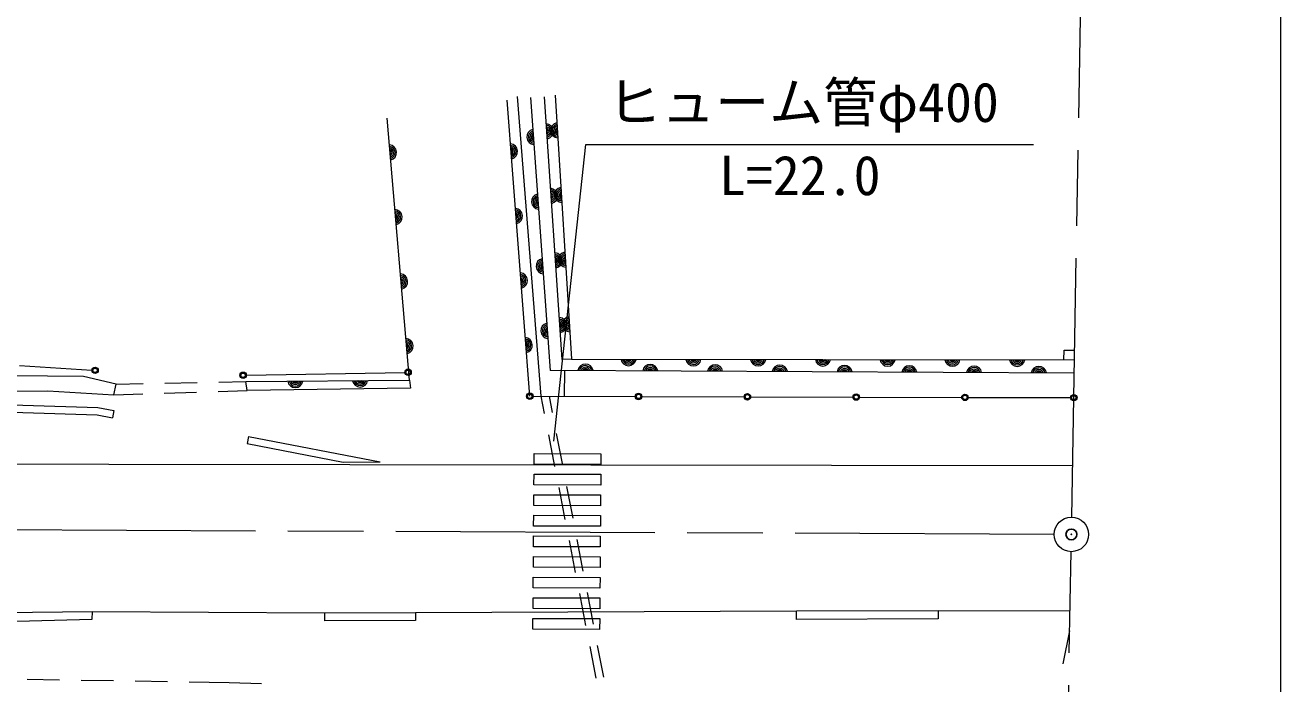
# Model space of a CAD drawing. Units: millimetres, scale not verified. Extents: x 40000 to 680000, y 20000 to 380000.
# Drawn here: x 520828 to 579000, y 281103 to 311626 of the extents above; entities that cross this region are included whole.
import ezdxf
from ezdxf.enums import TextEntityAlignment as Align

# ---------------------------------------------------------------- set-up
doc = ezdxf.new("R2010")
doc.units = ezdxf.units.MM
doc.header["$LTSCALE"] = 1000
doc.header["$PDMODE"] = 32
doc.header["$PDSIZE"] = 500
doc.linetypes.add('CHAIN', pattern=[18.5, 12, -1.5, 3.5, -1.5])
for name, color, linetype, lineweight in [('M-BGD', 7, 'Continuous', 13), ('M-BMK', 2, 'CHAIN', 13), ('M-BMK-OTRS', 5, 'Continuous', 13), ('M-BMK-SRVR', 3, 'Continuous', 13), ('M-STR-HTXT', 7, 'Continuous', 13), ('M-STR-STRC', 7, 'Continuous', 13), ('M-STR-STRD', 7, 'Continuous', 13), ('M-TTL-BAND', 7, 'Continuous', 13)]:
    doc.layers.add(name, color=color, linetype=linetype, lineweight=lineweight)
doc.layers.add('M-OTRS', color=6, linetype='Continuous')
doc.styles.add('ＭＳ ゴシック', font='')
doc.styles.get('ＭＳ ゴシック').set_extended_font_data('MS Gothic')

msp = doc.modelspace()

# ---------------------------------------------------------------- linework, layer by layer
at = {"layer": 'M-BGD'}
for p, q in [((543625, 308317), (544723, 294431)), ((545379, 308375), (546132, 296144)), ((544205, 294433), (543159, 308144)), ((544235, 308270), (545149, 295628)), ((546132, 296144), (569437, 296112)), ((520575, 295860), (523917, 295641)), ((531077, 295406), (538418, 295536)), ((569426, 295507), (545149, 295628)), ((545815, 295625), (545799, 294428)), ((525041, 294990), (526296, 295015)), ((527296, 295036), (528795, 295066)), ((529795, 295086), (531050, 295111)), ((524932, 294490), (526274, 294535)), ((527274, 294568), (528773, 294619)), ((529772, 294652), (531115, 294697)), ((544355, 294432), (549095, 294419)), ((544723, 294431), (544879, 293630)), ((545256, 293684), (545112, 294430)), ((549395, 294419), (554135, 294406)), ((554435, 294405), (559176, 294392)), ((559476, 294391), (564216, 294379)), ((564516, 294378), (569256, 294365)), ((545071, 292649), (545358, 291177)), ((545732, 291230), (545447, 292703)), ((545549, 290195), (545836, 288723)), ((546208, 288776), (545922, 290248)), ((546027, 287741), (546314, 286269)), ((546684, 286322), (546398, 287794)), ((546506, 285287), (546793, 283815)), ((547159, 283867), (546874, 285340)), ((568922, 282037), (569216, 283560)), ((546984, 282834), (547271, 281361)), ((547635, 281413), (547350, 282885)), ((522424, 281275), (520924, 281299)), ((524924, 281237), (523424, 281260)), ((527424, 281199), (525924, 281222)), ((530275, 281155), (528424, 281183)), ((531780, 281108), (530275, 281155))]:
    msp.add_line(p, q, dxfattribs=at)
for points in [[(546132, 296144), (545710, 296136), (544885, 308301)], [(531050, 295111), (538637, 295173), (537601, 307310)], [(568941, 296112), (568955, 296559), (569445, 296568)], [(538637, 295173), (538673, 294812), (531115, 294697), (531050, 295111)]]:
    msp.add_lwpolyline(points, dxfattribs=at)
msp.add_lwpolyline([(510145, 295469), (510187, 294630), (521883, 294677), (524932, 294490), (525041, 294990), (523525, 295350)], close=True, dxfattribs=at)
for centre, radius in [((524067, 295631), 150), ((524067, 295631), 120), ((524067, 295631), 100), ((530927, 295403), 150), ((530927, 295403), 120), ((538568, 295539), 150), ((538568, 295539), 120), ((538568, 295539), 100), ((530927, 295403), 100), ((544205, 294433), 150), ((544205, 294433), 120), ((544205, 294433), 100), ((549245, 294419), 150), ((549245, 294419), 120), ((549245, 294419), 100), ((554285, 294405), 150), ((554285, 294405), 120), ((554285, 294405), 100), ((559326, 294392), 150), ((559326, 294392), 120), ((559326, 294392), 100), ((564366, 294378), 150), ((564366, 294378), 120), ((564366, 294378), 100), ((569406, 294364), 150), ((569406, 294364), 120), ((569406, 294364), 100)]:
    msp.add_circle(centre, radius, dxfattribs=at)
for centre, radius, start, end in [((544421, 306441), 354, 102.9359, 265.34108), ((544421, 306441), 283, 105.15994, 263.11704), ((544421, 306441), 212, 108.90627, 259.37072), ((544939, 306705), 354, 282.67625, 85.08142), ((544939, 306705), 283, 284.90028, 82.85739), ((544939, 306705), 212, 288.64661, 79.11106), ((544939, 306705), 142, 296.35834, 71.39933), ((544939, 306705), 100, 306.676, 61.08167), ((545533, 306754), 354, 102.32092, 264.7261), ((545533, 306754), 283, 104.54496, 262.50206), ((545533, 306754), 212, 108.29129, 258.75574), ((545533, 306754), 142, 116.00302, 251.04401), ((545533, 306754), 100, 126.32068, 240.72634), ((537682, 305720), 354, 283.67583, 86.08101), ((537682, 305720), 283, 285.89987, 83.85697), ((543286, 305771), 354, 283.16114, 85.56632), ((543286, 305771), 283, 285.38518, 83.34228), ((544421, 306441), 142, 116.618, 251.65899), ((544421, 306441), 100, 126.93566, 241.34133), ((537682, 305720), 212, 289.64619, 80.11064), ((537682, 305720), 142, 297.35792, 72.39891), ((537682, 305720), 100, 307.67559, 62.08125), ((543286, 305771), 212, 289.1315, 79.59595), ((543286, 305771), 142, 296.84323, 71.88422), ((543286, 305771), 100, 307.1609, 61.56656), ((544638, 303449), 354, 102.9359, 265.34108), ((544638, 303449), 283, 105.15994, 263.11704), ((545142, 303711), 354, 282.67625, 85.08142), ((545142, 303711), 283, 284.90028, 82.85739), ((545142, 303711), 212, 288.64661, 79.11106), ((545142, 303711), 142, 296.35834, 71.39933), ((545142, 303711), 100, 306.676, 61.08167), ((545717, 303760), 354, 102.32092, 264.7261), ((545717, 303760), 283, 104.54496, 262.50206), ((545717, 303760), 212, 108.29129, 258.75574), ((545717, 303760), 142, 116.00302, 251.04401), ((545717, 303760), 100, 126.32068, 240.72634), ((537938, 302731), 354, 283.67583, 86.08101), ((543514, 302780), 354, 283.16114, 85.56632), ((544638, 303449), 212, 108.90627, 259.37072), ((544638, 303449), 142, 116.618, 251.65899), ((544638, 303449), 100, 126.93566, 241.34133), ((537938, 302731), 283, 285.89987, 83.85697), ((537938, 302731), 212, 289.64619, 80.11064), ((537938, 302731), 142, 297.35792, 72.39891), ((537938, 302731), 100, 307.67559, 62.08125), ((543514, 302780), 283, 285.38518, 83.34228), ((543514, 302780), 212, 289.1315, 79.59595), ((543514, 302780), 142, 296.84323, 71.88422), ((543514, 302780), 100, 307.1609, 61.56656), ((544854, 300457), 354, 102.9359, 265.34108), ((545345, 300718), 354, 282.67625, 85.08142), ((545345, 300718), 283, 284.90028, 82.85739), ((545345, 300718), 212, 288.64661, 79.11106), ((545345, 300718), 142, 296.35834, 71.39933), ((545345, 300718), 100, 306.676, 61.08167), ((545901, 300766), 354, 102.32092, 264.7261), ((545901, 300766), 283, 104.54496, 262.50206), ((545901, 300766), 212, 108.29129, 258.75574), ((545901, 300766), 142, 116.00302, 251.04401), ((545901, 300766), 100, 126.32068, 240.72634), ((544854, 300457), 283, 105.15994, 263.11704), ((544854, 300457), 212, 108.90627, 259.37072), ((544854, 300457), 142, 116.618, 251.65899), ((544854, 300457), 100, 126.93566, 241.34133), ((538193, 299742), 354, 283.67583, 86.08101), ((538193, 299742), 283, 285.89987, 83.85697), ((538193, 299742), 212, 289.64619, 80.11064), ((538193, 299742), 142, 297.35792, 72.39891), ((538193, 299742), 100, 307.67559, 62.08125), ((543742, 299789), 354, 283.16114, 85.56632), ((543742, 299789), 283, 285.38518, 83.34228), ((543742, 299789), 212, 289.1315, 79.59595), ((543742, 299789), 142, 296.84323, 71.88422), ((543742, 299789), 100, 307.1609, 61.56656), ((545547, 297725), 354, 282.67625, 85.08142), ((545547, 297725), 283, 284.90028, 82.85739), ((545547, 297725), 212, 288.64661, 79.11106), ((545547, 297725), 142, 296.35834, 71.39933), ((546086, 297771), 354, 102.32092, 264.7261), ((546086, 297771), 283, 104.54496, 262.50206), ((546086, 297771), 212, 108.29129, 258.75574), ((546086, 297771), 142, 116.00302, 251.04401), ((546086, 297771), 100, 126.32068, 240.72634), ((545071, 297464), 354, 102.9359, 265.34108), ((545071, 297464), 283, 105.15994, 263.11704), ((545071, 297464), 212, 108.90627, 259.37072), ((545071, 297464), 142, 116.618, 251.65899), ((545071, 297464), 100, 126.93566, 241.34133), ((545547, 297725), 100, 306.676, 61.08167), ((538448, 296753), 354, 283.67583, 86.08101), ((538448, 296753), 283, 285.89987, 83.85697), ((538448, 296753), 212, 289.64619, 80.11064), ((538448, 296753), 142, 297.35792, 72.39891), ((538448, 296753), 100, 307.67559, 62.08125), ((543970, 296797), 354, 283.16114, 85.56632), ((543970, 296797), 283, 285.38518, 83.34228), ((543970, 296797), 212, 289.1315, 79.59595), ((543970, 296797), 142, 296.84323, 71.88422), ((543970, 296797), 100, 307.1609, 61.56656), ((548784, 296194), 354, 188.71843, 351.12361), ((548784, 296194), 283, 190.94247, 348.89957), ((548784, 296194), 212, 194.6888, 345.15324), ((548784, 296194), 142, 202.40053, 337.44152), ((548784, 296194), 100, 212.71819, 327.12385), ((551784, 296190), 354, 188.71843, 351.12361), ((551784, 296190), 283, 190.94247, 348.89957), ((551784, 296190), 212, 194.6888, 345.15324), ((551784, 296190), 142, 202.40053, 337.44152), ((551784, 296190), 100, 212.71819, 327.12385), ((554784, 296186), 354, 188.71843, 351.12361), ((554784, 296186), 283, 190.94247, 348.89957), ((554784, 296186), 212, 194.6888, 345.15324), ((554784, 296186), 142, 202.40053, 337.44152), ((554784, 296186), 100, 212.71819, 327.12385), ((557784, 296182), 354, 188.71843, 351.12361), ((557784, 296182), 283, 190.94247, 348.89957), ((557784, 296182), 212, 194.6888, 345.15324), ((557784, 296182), 142, 202.40053, 337.44152), ((557784, 296182), 100, 212.71819, 327.12385), ((560784, 296178), 354, 188.71843, 351.12361), ((560784, 296178), 283, 190.94247, 348.89957), ((560784, 296178), 212, 194.6888, 345.15324), ((560784, 296178), 142, 202.40053, 337.44152), ((560784, 296178), 100, 212.71819, 327.12385), ((563784, 296174), 354, 188.71843, 351.12361), ((563784, 296174), 283, 190.94247, 348.89957), ((563784, 296174), 212, 194.6888, 345.15324), ((563784, 296174), 142, 202.40053, 337.44152), ((563784, 296174), 100, 212.71819, 327.12385), ((566784, 296170), 354, 188.71843, 351.12361), ((566784, 296170), 283, 190.94247, 348.89957), ((566784, 296170), 212, 194.6888, 345.15324), ((566784, 296170), 142, 202.40053, 337.44152), ((566784, 296170), 100, 212.71819, 327.12385), ((546787, 295566), 354, 8.51324, 170.91842), ((546787, 295566), 283, 10.73728, 168.69438), ((546787, 295566), 212, 14.48361, 164.94805), ((546787, 295566), 142, 22.19534, 157.23633), ((546787, 295566), 100, 32.513, 146.91866), ((549787, 295551), 354, 8.51324, 170.91842), ((549787, 295551), 283, 10.73728, 168.69438), ((549787, 295551), 212, 14.48361, 164.94805), ((549787, 295551), 142, 22.19534, 157.23633), ((549787, 295551), 100, 32.513, 146.91866), ((552787, 295536), 354, 8.51324, 170.91842), ((552787, 295536), 283, 10.73728, 168.69438), ((552787, 295536), 212, 14.48361, 164.94805), ((552787, 295536), 142, 22.19534, 157.23633), ((552787, 295536), 100, 32.513, 146.91866), ((555787, 295521), 354, 8.51324, 170.91842), ((555787, 295521), 283, 10.73728, 168.69438), ((555787, 295521), 212, 14.48361, 164.94805), ((555787, 295521), 142, 22.19534, 157.23633), ((555787, 295521), 100, 32.513, 146.91866), ((558787, 295506), 354, 8.51324, 170.91842), ((558787, 295506), 283, 10.73728, 168.69438), ((558787, 295506), 212, 14.48361, 164.94805), ((558787, 295506), 142, 22.19534, 157.23633), ((558787, 295506), 100, 32.513, 146.91866), ((561787, 295491), 354, 8.51324, 170.91842), ((561787, 295491), 283, 10.73728, 168.69438), ((561787, 295491), 212, 14.48361, 164.94805), ((561787, 295491), 142, 22.19534, 157.23633), ((561787, 295491), 100, 32.513, 146.91866), ((564787, 295476), 354, 8.51324, 170.91842), ((564787, 295476), 283, 10.73728, 168.69438), ((564787, 295476), 212, 14.48361, 164.94805), ((564787, 295476), 142, 22.19534, 157.23633), ((564787, 295476), 100, 32.513, 146.91866), ((567787, 295461), 354, 8.51324, 170.91842), ((567787, 295461), 283, 10.73728, 168.69438), ((567787, 295461), 212, 14.48361, 164.94805), ((567787, 295461), 142, 22.19534, 157.23633), ((567787, 295461), 100, 32.513, 146.91866), ((533343, 295184), 354, 189.25989, 351.66507), ((533343, 295184), 283, 191.48393, 349.44103), ((533343, 295184), 212, 195.23025, 345.6947), ((533343, 295184), 142, 202.94198, 337.98297), ((533343, 295184), 100, 213.25964, 327.66531), ((536343, 295208), 354, 189.25989, 351.66507), ((536343, 295208), 283, 191.48393, 349.44103), ((536343, 295208), 212, 195.23025, 345.6947), ((536343, 295208), 142, 202.94198, 337.98297), ((536343, 295208), 100, 213.25964, 327.66531)]:
    msp.add_arc(centre, radius, start, end, dxfattribs=at)
at = {"layer": 'M-BMK'}
for p, q in [((569309, 288827), (569848, 319524)), ((568495, 288032), (469690, 288442)), ((568223, 227056), (569281, 287230))]:
    msp.add_line(p, q, dxfattribs=at)
at = {"layer": 'M-BMK-OTRS'}
for p, q in [((538909, 284409), (556561, 284486)), ((563128, 284507), (569232, 284489)), ((523933, 284456), (534712, 284396))]:
    msp.add_line(p, q, dxfattribs=at)
msp.add_lwpolyline([(66827, 292785), (132370, 292684), (227874, 292318), (300395, 292164), (348352, 291954), (404780, 291772), (502385, 291320), (569351, 291219)], dxfattribs=at)
at = {"layer": 'M-BMK-SRVR'}
msp.add_circle((569295, 288029), 800, dxfattribs=at)
at = {"layer": 'M-OTRS'}
msp.add_point((569295, 288029), dxfattribs=at)
at = {"layer": 'M-STR-HTXT'}
msp.add_lwpolyline([(545322, 292350), (546797, 306087), (567547, 306087)], dxfattribs=at)
at = {"layer": 'M-STR-STRC'}
for points in [[(544410, 291779), (547501, 291769), (547498, 291269), (544406, 291279)], [(544403, 290824), (547494, 290814), (547491, 290314), (544399, 290324)], [(544396, 289869), (547487, 289859), (547484, 289359), (544392, 289369)], [(544389, 288914), (547481, 288904), (547477, 288404), (544385, 288414)], [(544382, 287959), (547474, 287949), (547470, 287449), (544378, 287459)], [(544375, 287004), (547467, 286994), (547463, 286494), (544371, 286504)], [(544368, 286049), (547460, 286039), (547456, 285539), (544364, 285549)], [(544361, 285095), (547453, 285085), (547449, 284585), (544357, 284595)], [(544354, 284140), (547446, 284130), (547442, 283630), (544350, 283640)]]:
    msp.add_lwpolyline(points, close=True, dxfattribs=at)
at = {"layer": 'M-STR-STRD'}
for p, q in [((524932, 293768), (524868, 293435)), ((531179, 292567), (531115, 292234)), ((531179, 292567), (537277, 291394))]:
    msp.add_line(p, q, dxfattribs=at)
for points in [[(496904, 291959), (496850, 292294), (507518, 294032), (520726, 294015), (524198, 293909), (524932, 293768)], [(496904, 291959), (507545, 293693), (520721, 293675), (524161, 293571), (524868, 293435)], [(531115, 292234), (535567, 291378), (537277, 291394)], [(480275, 284236), (493088, 282285), (508607, 282235), (519797, 284408), (523933, 284456), (523912, 284093), (519877, 283981), (508652, 281752), (493050, 281803), (480208, 283853)]]:
    msp.add_lwpolyline(points, dxfattribs=at)
for points in [[(556561, 284486), (563128, 284507), (563129, 284111), (556562, 284090)], [(534712, 284396), (538909, 284409), (538911, 284041), (534713, 284027)]]:
    msp.add_lwpolyline(points, close=True, dxfattribs=at)
at = {"layer": 'M-TTL-BAND'}
msp.add_line((579000, 20000), (579000, 370000), dxfattribs=at)

# ---------------------------------------------------------------- texts
at = {"layer": 'M-STR-HTXT', "style": 'ＭＳ ゴシック'}
for s, p in [('ヒューム管φ400', (547797, 306587)), ('L=22.0', (552972, 303197))]:
    msp.add_text(s, height=1833, dxfattribs=at).set_placement(p, align=Align.BOTTOM_LEFT)

doc.saveas('drawing.dxf')
